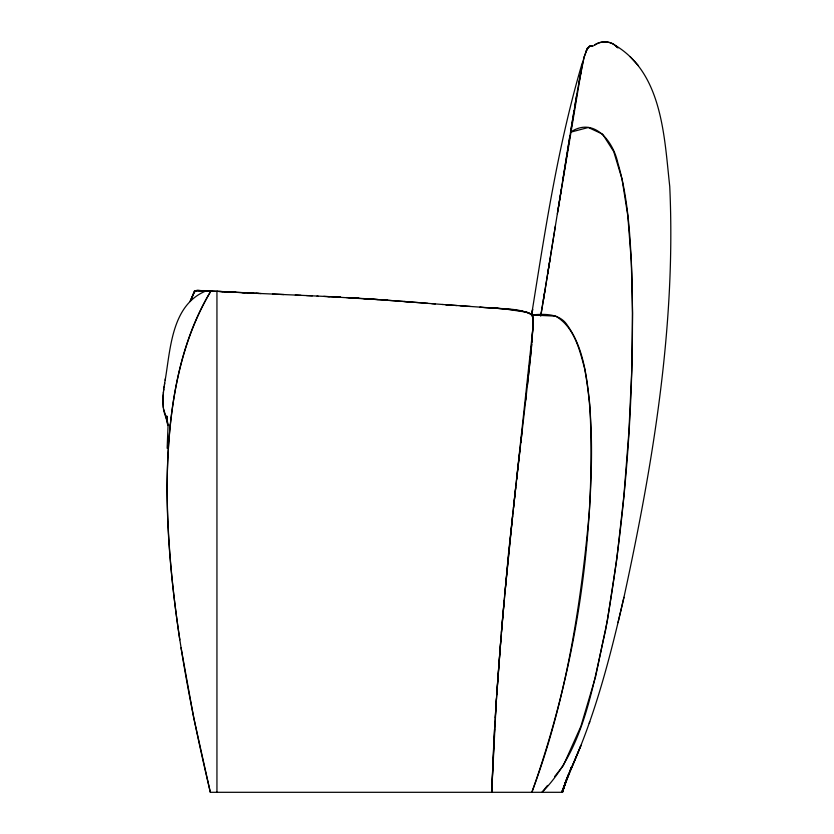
<?xml version="1.0" encoding="UTF-8"?>
<svg xmlns="http://www.w3.org/2000/svg" width="834" height="834" viewBox="0 0 834 834"><rect width="100%" height="100%" fill="white"/><g stroke="black" fill="none" stroke-linecap="round" stroke-linejoin="round"><path stroke-width="1.25" d="M167.822 425.444L166.863 416.229L167.822 425.444L170.219 425.236C175.171 378.521 186.305 331.452 210.939 290.983L209.845 290.92M533.176 323.269L532.884 316.691L531.738 314.835L532.989 318.223L532.926 329.399M167.154 448.296L168.103 424.298M533.062 323.383L531.946 342.409M500.786 640.314L496.209 702.489L491.685 792.3L493.759 744.199M491.685 792.3L494.572 729.125M531.466 314.595C517.257 306.881 496.282 309.487 479.915 307.058M493.968 740.467L495.01 721.535M494.802 725.361L496.428 698.6M495.25 717.761C501.14 621.278 511.179 525.107 522.386 429.114M532.78 329.513L508.625 552.41L502.005 624.416L496.689 694.753M163.183 394.701L163.276 407.492M501.442 632.433L504.205 600.709M531.779 344.171L527.338 386.111M504.945 592.724L512.608 516.1M170.219 425.236C163.016 496.783 169.239 568.944 179.81 639.834M513.483 507.969L515.714 487.598M163.318 393.294L163.474 391.886M516.621 479.446L519.863 450.871M525.743 400.111L530.914 353.324L533.166 323.946L532.884 316.701L530.831 313.876L528.37 312.687M520.802 442.708L526.421 394.107M163.652 390.458L163.839 389.03M531.602 314.825C545.123 230.278 557.946 145.231 582.236 62.936M164.037 387.581L164.256 386.111M164.475 384.63L164.705 383.14M165.163 380.241C170.574 348.487 171.616 304.598 206.467 290.743M165.424 378.553C163.214 392.334 160.316 407.513 167.363 420.44M557.383 213.848L581.976 66.334L583.988 57.515L587.428 48.143L589.596 46.183L592.599 46.047M567.422 151.246L577.691 89.175L584.061 57.275M562.856 179.863L567.276 152.184M554.579 776.6L563.19 765.81L580.891 726.341L595.539 676.874L607.433 620.215L616.837 558.936L623.936 495.469L628.888 432.022L631.755 370.619L632.568 313.084L631.286 261.063L627.835 215.996L622.049 179.143L613.72 151.569L602.586 134.128L588.324 127.508L570.55 132.199L574.053 110.536M543.403 300.125L555.392 225.931M547.709 273.615L569.914 135.796M557.863 210.866L561.345 189.318M540.682 315.846L544.967 290.065M540.839 315.794L549.981 259.624M540.849 315.575L541.276 313.011M574.751 106.377L576.784 94.398M578.713 83.463L581.027 71.026M531.644 314.908L532.676 309.414L531.508 315.294M568.048 775.078L562.126 792.3L571.363 767.207L561.636 792.3L580.996 745.283L570.623 769.751C595.122 715.614 609.977 657.786 623.311 600.063L623.947 597.321C653.189 462.589 676.113 324.749 669.744 186.42C664.323 138.11 662.79 74.362 615.867 45.724M618.004 622.623L623.947 597.321M584.061 57.285L587.146 48.581L590.243 46.006M566.14 779.832L562.47 792.3L210.335 792.3L193.707 717.709L181.051 647.789M566.057 780.53L562.47 792.3L568.163 775.078M589.221 723.276L589.794 721.764M585.697 51.833L589.106 46.423L592.567 46.068M190.152 301.481L194.426 291.869C194.958 288.981 201.161 291.327 203.225 290.586M218.039 291.389L194.947 290.795L190.225 301.366L194.322 291.202L197.095 290.524L205.529 290.691L203.996 290.618M210.939 290.983C175.807 349.905 167.665 420.242 167.102 487.609C167.655 590.576 186.628 692.428 210.345 792.3M547.521 785.43L542.048 792.3C584.061 749.808 592.547 686.278 605.505 630.546C626.386 512.92 634.882 393.022 631.87 273.594C630.15 236.376 628.336 198.555 617.754 162.599C613.136 141.457 594.058 116.312 570.508 132.168M594.298 45.182C601.564 39.896 612.229 40.876 617.963 47.976M594.194 45.401C601.095 40.345 611.385 40.689 617.129 47.34M535.501 314.95L531.498 314.918C544.404 313.918 559.906 312.948 567.777 325.896C583.842 348.706 586.813 377.614 589.794 404.594C596.508 535.668 575.867 668.764 531.842 792.3C565.64 702.103 581.1 605.943 589.429 510.325C592.328 462.974 593.381 415.03 584.53 368.211C579.453 348.966 574.084 327.022 555.684 316.149L531.466 314.96M590.399 45.974L593.057 46.037M197.251 290.524L194.468 291.003L194.697 292.161M197.794 290.493L211.638 291.024M537.284 314.96L535.981 314.95M536.408 314.96L540.547 314.971M272.499 294.048L283.894 294.548M300.959 295.319L251.805 293.12M256.111 293.318L261.105 293.547M295.278 295.048L312.343 295.841M258.676 293.432L211.179 290.993M306.464 295.559L318.025 296.112M244.769 292.786L253.442 293.193L247.823 292.922M317.045 296.049L340.783 297.248L335.101 296.946M241.975 292.64L244.915 292.786L221.917 291.608M323.728 296.372L329.399 296.664M327.731 296.57L387.31 300.167M206.79 290.753L208.448 290.847M236.043 292.348L227.359 291.9M208.792 290.858L209.49 290.899M219.363 291.462L227.192 291.9M346.475 297.55L357.828 298.228M222.376 291.639L216.944 291.327L216.944 792.3M348.821 297.686L358.995 298.28M357.849 298.218L378.261 299.521M363.53 298.572L408.962 301.866M460.066 305.734L504.007 308.83L526.515 312.166M462.88 305.953L470.303 306.464M463.641 306.015L445.867 304.712M445.846 304.744L456.803 305.536M492.685 307.913L507.103 309.164M386.246 300.136L435.327 303.93M442.635 304.493L449.797 305.025M495.24 308.1L498.013 308.309M431.668 303.639L443.021 304.504M404.323 301.46L427.852 303.336M507.124 309.133L510.231 309.497M510.262 309.466L519.207 310.686M513.348 309.831L516.361 310.217M519.238 310.644L521.896 311.145M521.928 311.103L528.349 312.719M526.546 312.124L531.227 314.178M530.966 314.011L531.55 314.72M638.448 65.709L630.045 56.576M167.3 420.315L163.485 408.931M165.643 416.083L167.77 425.1"/></g></svg>
